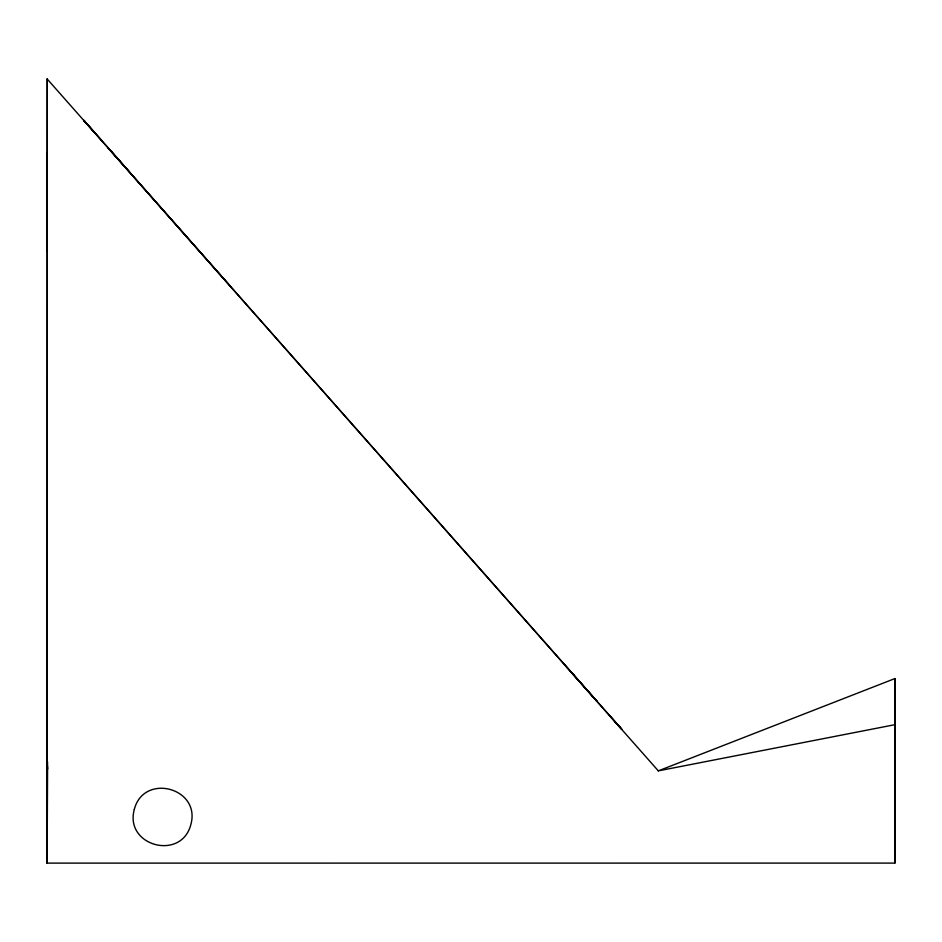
<?xml version="1.0" encoding="UTF-8"?>
<svg xmlns="http://www.w3.org/2000/svg" width="942" height="942" viewBox="0 0 942 942"><rect width="100%" height="100%" fill="white"/><g stroke="black" fill="none" stroke-linecap="round" stroke-linejoin="round"><path stroke-width="1.41" d="M47.112 154.453L47.253 152.745L47.124 159.375M894.9 724.692L658.317 770.862L894.888 678.57L894.865 863.096L47.1 863.119L47.583 766.482M894.759 781.601L894.747 750.103L894.759 760.112M894.747 730.757L894.747 729.343L894.747 810.956L894.747 806.811M894.735 724.728L894.876 678.57M894.888 806.776L894.747 812.381L894.876 800.182M894.876 734.878L894.888 729.308L894.759 741.495M894.888 750.067L894.888 760.076M47.665 767.977L47.112 770.862L47.583 762.031M47.182 770.839L47.536 764.975M47.1 863.119L47.265 78.881L47.265 863.084M658.317 770.862L47.1 78.916M894.9 863.084L894.759 678.593M102.007 140.864L83.767 120.399L95.978 134.235M230.696 286.568L108.259 148.047L597.11 701.449L564.34 664.404M614.525 721.266L621.826 729.343L572.83 674.06M572.96 674.025L573.784 674.967M609.615 715.508L620.99 728.402M87.17 124.073L129.49 171.974M131.927 174.741L132.622 175.718M47.253 244.626L47.112 251.255L47.112 244.661M47.253 154.417L47.253 251.22L47.253 154.417M134.317 809.378C124.109 845.975 181.406 861.329 190.861 824.533C201.07 787.924 143.785 772.57 134.317 809.378M84.733 121.306L83.897 120.364L84.733 121.318"/></g></svg>
